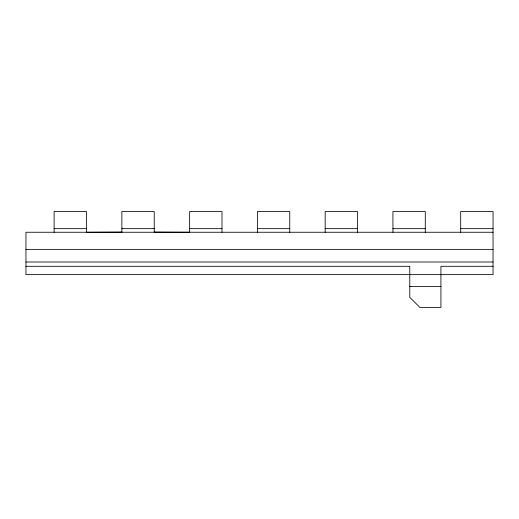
<?xml version="1.0" encoding="UTF-8"?>
<svg xmlns="http://www.w3.org/2000/svg" width="519" height="519" viewBox="0 0 519 519"><rect width="100%" height="100%" fill="white"/><g stroke="black" fill="none" stroke-linecap="round" stroke-linejoin="round"><path stroke-width="0.78" d="M121.874 232.084L86.472 232.253L86.472 211.538L54.112 211.538L54.112 232.253M54.112 228.665L86.472 228.665M121.874 228.665L154.234 228.665M189.636 228.665L221.996 228.665M257.405 228.665L289.758 228.665M325.166 228.665L357.526 228.665M392.928 228.665L425.288 228.665M460.69 228.665L493.05 228.665M493.05 232.253L25.95 232.253L25.95 274.629L493.05 274.629L493.05 211.538L460.69 211.538L460.69 232.253M25.95 249.38L493.05 249.38M25.95 262.004L493.05 262.004M25.95 266.292L409.783 266.292L409.783 297.309L419.936 307.462L440.923 307.462L440.923 266.292L493.05 266.292M409.783 286.475L440.923 286.475M154.234 232.084L189.636 232.253L189.636 211.538L221.996 211.538L221.996 232.253M425.288 232.253L425.288 211.538L392.928 211.538L392.928 232.253M357.526 232.253L357.526 211.538L325.166 211.538L325.166 232.253M289.758 232.253L289.758 211.538L257.405 211.538L257.405 232.253M154.234 232.253L154.234 211.538L121.874 211.538L121.874 232.253"/></g></svg>
